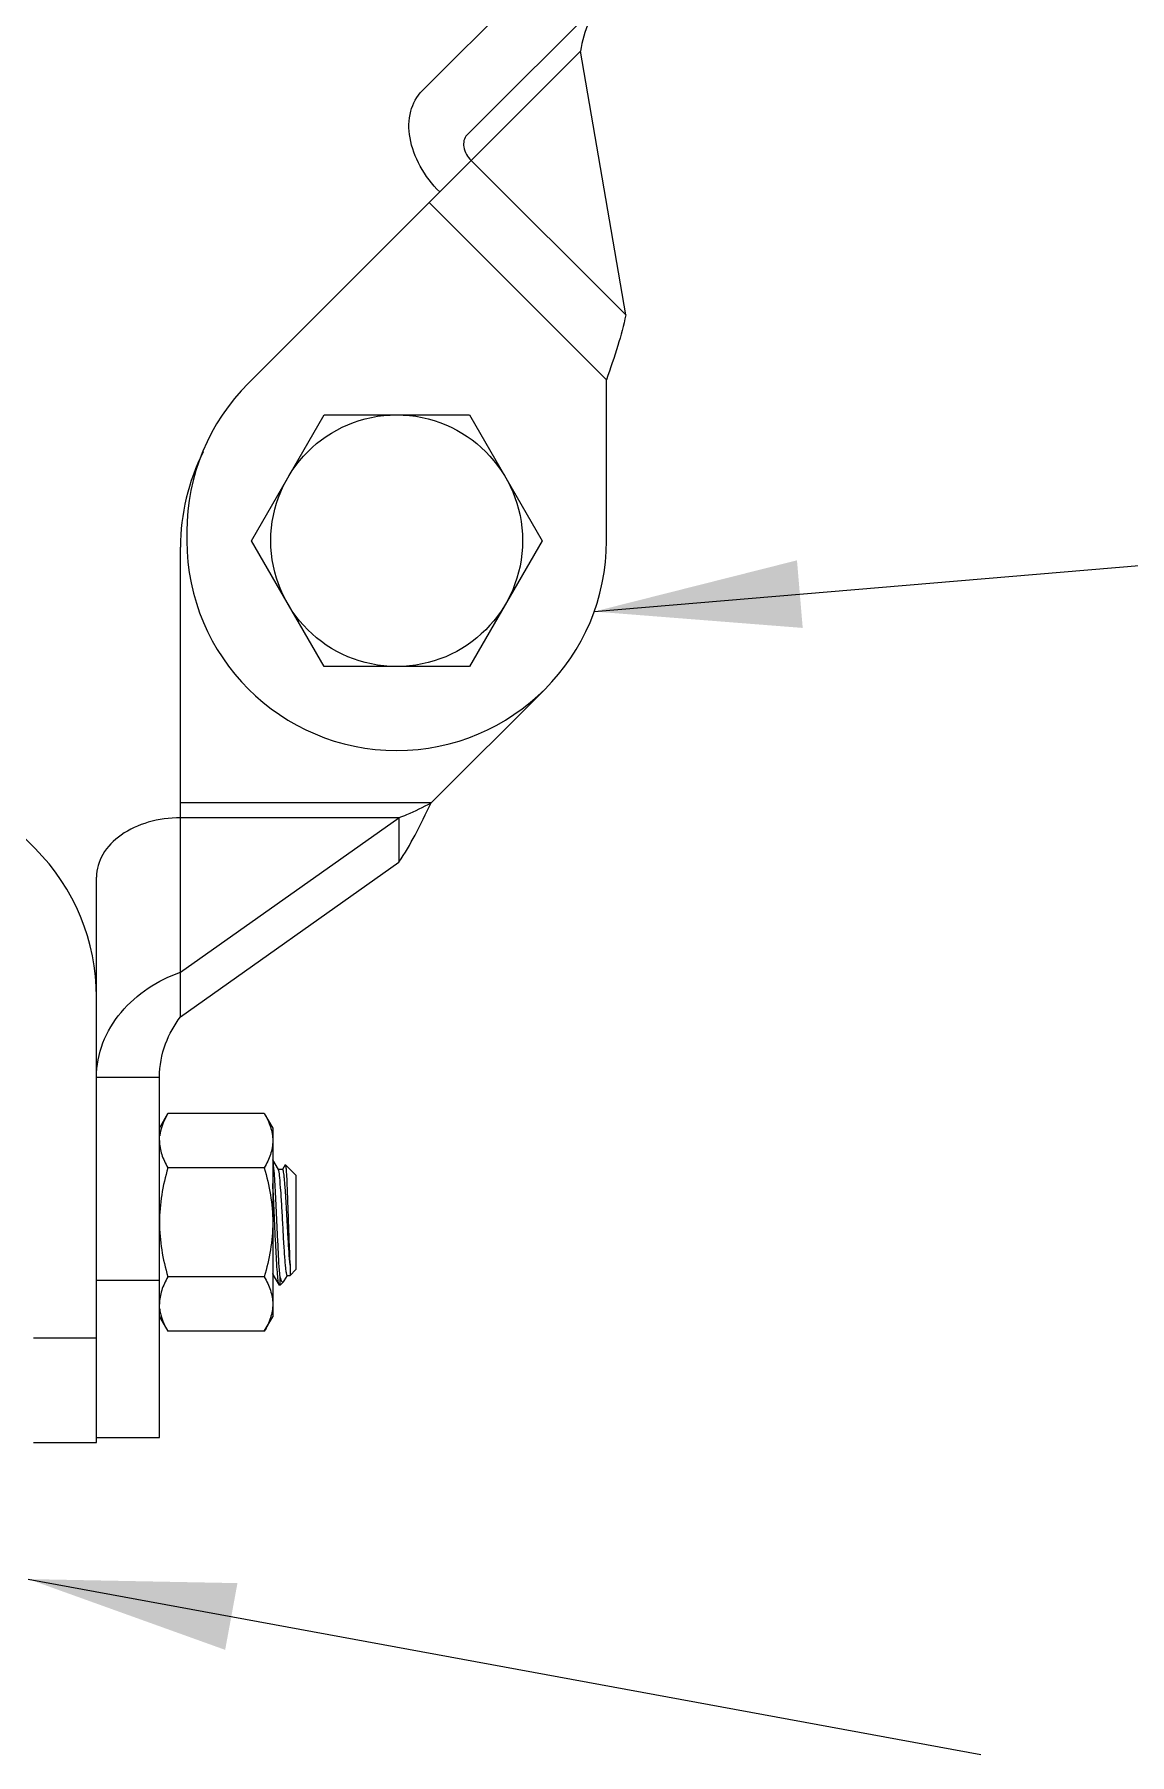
# Model space of a CAD drawing. Extents: x -191212 to 1245715665, y -234495 to 250873.
# Drawn here: x 180719 to 181072, y 130361 to 130915 of the extents above; entities that cross this region are included whole.
import ezdxf

# ---------------------------------------------------------------- set-up
doc = ezdxf.new("R2010")
doc.units = 0
doc.header["$LTSCALE"] = 500
doc.layers.get('0').update_dxf_attribs({"linetype": 'CONTINUOUS'})
doc.layers.add('PUB_TEXT', color=7, linetype='CONTINUOUS')
doc.styles.get("Standard").update_dxf_attribs({"font": 'tssdeng.shx', "width": 0.7, "bigfont": 'hztxt.shx'})
doc.dimstyles.get("Standard").update_dxf_attribs({"dimscale": 100, "dimtxt": 3.5, "dimasz": 1, "dimexe": 2.5, "dimexo": 3, "dimgap": 1.5, "dimtad": 1, "dimdec": 0, "dimzin": 0, "dimdsep": 46, "dimtxsty": 'Standard', "dimblk": 'ARCHTICK', "dimcen": 0.09, "dimadec": 0, "dimazin": 0, "dimtfac": 1, "dimtdec": 0, "dimtix": 1, "dimtmove": 2, "dimatfit": 3, "dimfxl": 1, "dimtolj": 1, "dimtzin": 0, "dimarcsym": 0})

# ---------------------------------------------------------------- blocks, each defined once
blk = doc.blocks.new('_ArchTick')
at = {"color": 0, "linetype": 'ByBlock', "const_width": 0.4}
blk.add_lwpolyline([(-0.5, -0.5), (0.5, 0.5)], dxfattribs=at)
blk = doc.blocks.new('deeeeee')
at = {"linetype": 'Continuous'}
for p, q in [((-471240.55, -353436.18), (-471165.99, -353361.63)), ((-471218.99, -353457.75), (-471144.43, -353383.19)), ((-471324.83, -353577.96), (-471163.95, -353417.08)), ((-471142.03, -353544.87), (-471163.95, -353417.08)), ((-471142.03, -353544.87), (-471216.88, -353470.01)), ((-471237.21, -353490.34), (-471151.32, -353576.24)), ((-471151.32, -353654.27), (-471151.32, -353576.24)), ((-471323.38, -353654.27), (-471288.17, -353593.29)), ((-471288.17, -353593.29), (-471217.75, -353593.29)), ((-471217.75, -353593.29), (-471182.54, -353654.27)), ((-471354.6, -353649.83), (-471354.6, -353654.27)), ((-471357.74, -353884.93), (-471357.74, -353657.41)), ((-471288.17, -353715.26), (-471323.38, -353654.27)), ((-471182.54, -353654.27), (-471217.75, -353715.26)), ((-471557.75, -353673.87), (-471428.16, -353803.46)), ((-471217.75, -353715.26), (-471288.17, -353715.26)), ((-471236.27, -353781.32), (-471181.09, -353726.14)), ((-471236.27, -353781.32), (-471357.74, -353781.32)), ((-471251.87, -353788.51), (-471357.74, -353788.51)), ((-471357.74, -353863.37), (-471251.87, -353788.51)), ((-471251.87, -353788.51), (-471251.87, -353810.07)), ((-471398.39, -354091.31), (-471398.39, -353817.26)), ((-471357.74, -353884.93), (-471251.87, -353810.07)), ((-471398.39, -353914.18), (-471367.9, -353914.18)), ((-471367.9, -354088.77), (-471367.9, -353914.18)), ((-471367.9, -353938.87), (-471363.82, -353931.79)), ((-471317.1, -353931.79), (-471363.82, -353931.79)), ((-471317.1, -353931.79), (-471313.02, -353938.87)), ((-471313.02, -353938.87), (-471313.02, -354030.32)), ((-471317.1, -353958.19), (-471363.82, -353958.19)), ((-471310.26, -353959.05), (-471313.02, -353954.3)), ((-471308.19, -353958.93), (-471310.4, -353958.93)), ((-471306.97, -353956.7), (-471308.24, -353958.9)), ((-471306.97, -353956.7), (-471306.89, -353956.67)), ((-471301.84, -353961.72), (-471306.89, -353956.67)), ((-471301.84, -353961.72), (-471301.84, -354007.46)), ((-471304.63, -354005.39), (-471304.63, -354010.26)), ((-471301.84, -354007.46), (-471304.63, -354010.26)), ((-471398.39, -354012.54), (-471367.9, -354012.54)), ((-471317.1, -354010.99), (-471363.82, -354010.99)), ((-471313.02, -354010.26), (-471312.64, -354010.26)), ((-471312.77, -354010.14), (-471312.84, -354009.99)), ((-471312.77, -354010.14), (-471309.96, -354014.99)), ((-471309.85, -354015.08), (-471309.96, -354014.99)), ((-471309.46, -354015.08), (-471309.85, -354015.08)), ((-471309.46, -354015.08), (-471309.46, -354011.23)), ((-471307.76, -354013.38), (-471309.46, -354015.08)), ((-471307.76, -354013.38), (-471307.47, -354012.99)), ((-471307.47, -354012.99), (-471305.88, -354010.26)), ((-471305.95, -354010.26), (-471304.63, -354010.26)), ((-471367.9, -354030.32), (-471363.82, -354037.39)), ((-471317.1, -354037.39), (-471313.02, -354030.32)), ((-471428.89, -354040.49), (-471398.39, -354040.49)), ((-471317.1, -354037.39), (-471363.82, -354037.39)), ((-471428.89, -354091.31), (-471398.39, -354091.31)), ((-471398.39, -354088.77), (-471367.9, -354088.77))]:
    blk.add_line(p, q, dxfattribs=at)
blk.add_circle((-471252.96, -353654.27), 60.98, dxfattribs=at)
for centre, radius, start, end in [((-471252.96, -353649.83), 101.64, 135, 180), ((-471256.1, -353657.41), 101.64, 152.99971, 180), ((-471252.96, -353654.27), 101.64, 180, 0), ((-471500.03, -353875.33), 101.64, 0, 45), ((-471347.36, -353945.05), 20.54, 172.59836, 173.3691), ((-471310.92, -354009.26), 2.06, 198.49529, 200.88657), ((-471347.36, -354024.14), 20.54, 186.63088, 187.40315)]:
    blk.add_arc(centre, radius, start, end, dxfattribs=at)
for points, knots in [([(-471150.45, -353389.21), (-471154.31, -353393.07), (-471160.35, -353401.95), (-471163.16, -353412.15), (-471163.95, -353417.08)], [0, 0, 0, 0, 0.522516, 1, 1, 1, 1]), ([(-471232.13, -353485.26), (-471235.83, -353481.56), (-471242.05, -353473.4), (-471247.21, -353459.74), (-471247.28, -353446.41), (-471243.24, -353438.88), (-471240.55, -353436.18)], [0, 0, 0, 0, 0.287971, 0.555344, 0.790532, 1, 1, 1, 1]), ([(-471218.99, -353457.75), (-471220.38, -353459.13), (-471221.26, -353464.3), (-471218.65, -353468.25), (-471216.88, -353470.01)], [0, 0, 0, 0, 0.440241, 1, 1, 1, 1]), ([(-471142.03, -353544.87), (-471142.94, -353549.9), (-471145.89, -353560.44), (-471149.43, -353570.75), (-471151.32, -353576.24)], [0, 0, 0, 0, 0.468219, 1, 1, 1, 1]), ([(-471251.87, -353788.51), (-471250.56, -353788.03), (-471245.23, -353785.91), (-471240.12, -353783.29), (-471236.27, -353781.32)], [0, 0, 0, 0, 0.244001, 1, 1, 1, 1]), ([(-471251.87, -353810.07), (-471248.97, -353805.87), (-471243.6, -353796.33), (-471238.82, -353786.53), (-471236.27, -353781.32)], [0, 0, 0, 0, 0.468219, 1, 1, 1, 1]), ([(-471357.74, -353788.51), (-471362.98, -353788.51), (-471373.14, -353789.88), (-471386.45, -353795.89), (-471395.92, -353805.26), (-471398.39, -353813.45), (-471398.39, -353817.26)], [0, 0, 0, 0, 0.287969, 0.555344, 0.790533, 1, 1, 1, 1]), ([(-471398.39, -353914.18), (-471398.39, -353908.58), (-471396.19, -353897.12), (-471384.13, -353877.23), (-471368.67, -353867.15), (-471357.74, -353863.37)], [0, 0, 0, 0, 0.244342, 0.495326, 1, 1, 1, 1]), ([(-471367.9, -353914.18), (-471367.9, -353908.72), (-471365.9, -353898.18), (-471360.66, -353888.97), (-471357.74, -353884.93)], [0, 0, 0, 0, 0.522516, 1, 1, 1, 1]), ([(-471363.82, -353931.79), (-471364.31, -353932.65), (-471366.1, -353935.97), (-471367.37, -353939.63), (-471367.73, -353942.4)], [0, 0, 0, 0, 0.26074, 1, 1, 1, 1]), ([(-471317.1, -353931.79), (-471315.9, -353933.86), (-471313.86, -353938.07), (-471313.02, -353942.74), (-471313.02, -353944.99)], [0, 0, 0, 0, 0.514931, 1, 1, 1, 1]), ([(-471367.9, -353944.99), (-471367.9, -353947.25), (-471367.06, -353951.91), (-471365.01, -353956.12), (-471363.82, -353958.19)], [0, 0, 0, 0, 0.485069, 1, 1, 1, 1]), ([(-471313.02, -353944.99), (-471313.02, -353947.25), (-471313.86, -353951.91), (-471315.9, -353956.12), (-471317.1, -353958.19)], [0, 0, 0, 0, 0.485069, 1, 1, 1, 1]), ([(-471363.82, -353958.19), (-471365.06, -353962.48), (-471367.12, -353971.19), (-471367.9, -353980.13), (-471367.9, -353984.59)], [0, 0, 0, 0, 0.500104, 1, 1, 1, 1]), ([(-471317.1, -353958.19), (-471315.86, -353962.48), (-471313.8, -353971.19), (-471313.02, -353980.13), (-471313.02, -353984.59)], [0, 0, 0, 0, 0.500104, 1, 1, 1, 1]), ([(-471309.46, -354011.23), (-471309.9, -354006.63), (-471310.27, -353998.96), (-471310.81, -353988.12), (-471311.22, -353978.89), (-471311.66, -353970.23), (-471312.02, -353962.95), (-471312.52, -353957.85), (-471312.7, -353955.14), (-471313.02, -353954.32)], [0, 0, 0, 0, 0.242677, 0.403766, 0.571084, 0.728325, 0.86011, 0.953625, 1, 1, 1, 1]), ([(-471310.13, -353959.39), (-471310.15, -353959.33), (-471310.19, -353959.21), (-471310.24, -353959.09), (-471310.26, -353959.05)], [0, 0, 0, 0, 0.571751, 1, 1, 1, 1]), ([(-471305.95, -354010.26), (-471306.12, -354010.26), (-471306.3, -354009.43), (-471306.53, -354008.35), (-471306.77, -354006.15), (-471307.02, -354003.39), (-471307.27, -353999.92), (-471307.63, -353994.41), (-471308.05, -353986.93), (-471308.54, -353977.97), (-471309, -353969.9), (-471309.53, -353963.82), (-471309.8, -353960.51), (-471310.13, -353959.39)], [0, 0, 0, 0, 0.00993, 0.035692, 0.077147, 0.133012, 0.201431, 0.280113, 0.457397, 0.641103, 0.8066, 0.931746, 1, 1, 1, 1]), ([(-471304.63, -354005.39), (-471305.03, -354001.12), (-471305.43, -353994.2), (-471305.97, -353984.63), (-471306.39, -353976.95), (-471306.76, -353970.89), (-471307.06, -353966.61), (-471307.28, -353964), (-471307.49, -353961.94), (-471307.7, -353960.33), (-471307.89, -353959.51), (-471308.06, -353958.93), (-471308.19, -353958.93)], [0, 0, 0, 0, 0.275467, 0.445769, 0.616141, 0.769932, 0.835819, 0.892144, 0.937558, 0.970974, 0.991706, 1, 1, 1, 1]), ([(-471306.89, -353956.67), (-471306.78, -353956.78), (-471306.75, -353957.36), (-471306.57, -353958.39), (-471306.47, -353960.09), (-471306.26, -353963.39), (-471306.04, -353968.65), (-471305.77, -353975.92), (-471305.5, -353983.95), (-471305.16, -353993.86), (-471304.91, -354001.01), (-471304.63, -354005.39)], [0, 0, 0, 0, 0.009691, 0.032013, 0.066681, 0.112991, 0.236161, 0.390242, 0.560502, 0.730169, 1, 1, 1, 1]), ([(-471310.15, -354014.41), (-471310.34, -354013.57), (-471310.58, -354011.28), (-471311.1, -354004.81), (-471311.63, -353994.1), (-471312.28, -353980.16), (-471312.74, -353970.43), (-471313.02, -353965.77)], [0, 0, 0, 0, 0.052851, 0.14115, 0.400167, 0.712507, 1, 1, 1, 1]), ([(-471367.9, -353984.59), (-471367.9, -353989.06), (-471367.12, -353998), (-471365.06, -354006.7), (-471363.82, -354010.99)], [0, 0, 0, 0, 0.499896, 1, 1, 1, 1]), ([(-471313.02, -353984.59), (-471313.02, -353989.06), (-471313.8, -353998), (-471315.86, -354006.7), (-471317.1, -354010.99)], [0, 0, 0, 0, 0.499896, 1, 1, 1, 1]), ([(-471363.82, -354010.99), (-471365.01, -354013.07), (-471367.06, -354017.28), (-471367.9, -354021.94), (-471367.9, -354024.19)], [0, 0, 0, 0, 0.514931, 1, 1, 1, 1]), ([(-471317.1, -354010.99), (-471315.9, -354013.07), (-471313.86, -354017.28), (-471313.02, -354021.94), (-471313.02, -354024.19)], [0, 0, 0, 0, 0.514931, 1, 1, 1, 1]), ([(-471309.46, -354011.23), (-471309.34, -354011.65), (-471309.11, -354012.36), (-471308.75, -354013.17), (-471308.23, -354013.68), (-471307.87, -354013.49), (-471307.76, -354013.38)], [0, 0, 0, 0, 0.409984, 0.688664, 0.852512, 1, 1, 1, 1]), ([(-471313.02, -354024.19), (-471313.02, -354026.45), (-471313.86, -354031.11), (-471315.9, -354035.32), (-471317.1, -354037.39)], [0, 0, 0, 0, 0.485069, 1, 1, 1, 1]), ([(-471367.73, -354026.78), (-471367.62, -354027.69), (-471366.88, -354031.41), (-471365.25, -354034.91), (-471363.82, -354037.39)], [0, 0, 0, 0, 0.241319, 1, 1, 1, 1])]:
    blk.add_open_spline(points, degree=3, knots=knots, dxfattribs=at)
for points in [[(-471312.87, -354009.91), (-471312.93, -354009.73), (-471312.98, -354009.54), (-471313.02, -354009.35)], [(-471309.96, -354014.99), (-471310.07, -354014.81), (-471310.11, -354014.61), (-471310.15, -354014.41)]]:
    blk.add_open_spline(points, degree=3, dxfattribs=at)
for points in [[(-471157.29, -353688.6), (-470436.5, -353627.5)], [(-471431.43, -354157.46), (-470970, -354242.5)]]:
    blk.add_leader(points, dimstyle='Standard', override={"dimgap": 20, "dimtad": 0})

msp = doc.modelspace()

# ---------------------------------------------------------------- block references
at = {"layer": 'PUB_TEXT', "xscale": 0.6652800000000001, "yscale": 0.6652800000000001, "zscale": 0.6652800000000001}
msp.add_blockref('deeeeee', (494351.1, 366031.13), dxfattribs=at)

doc.saveas('drawing.dxf')
